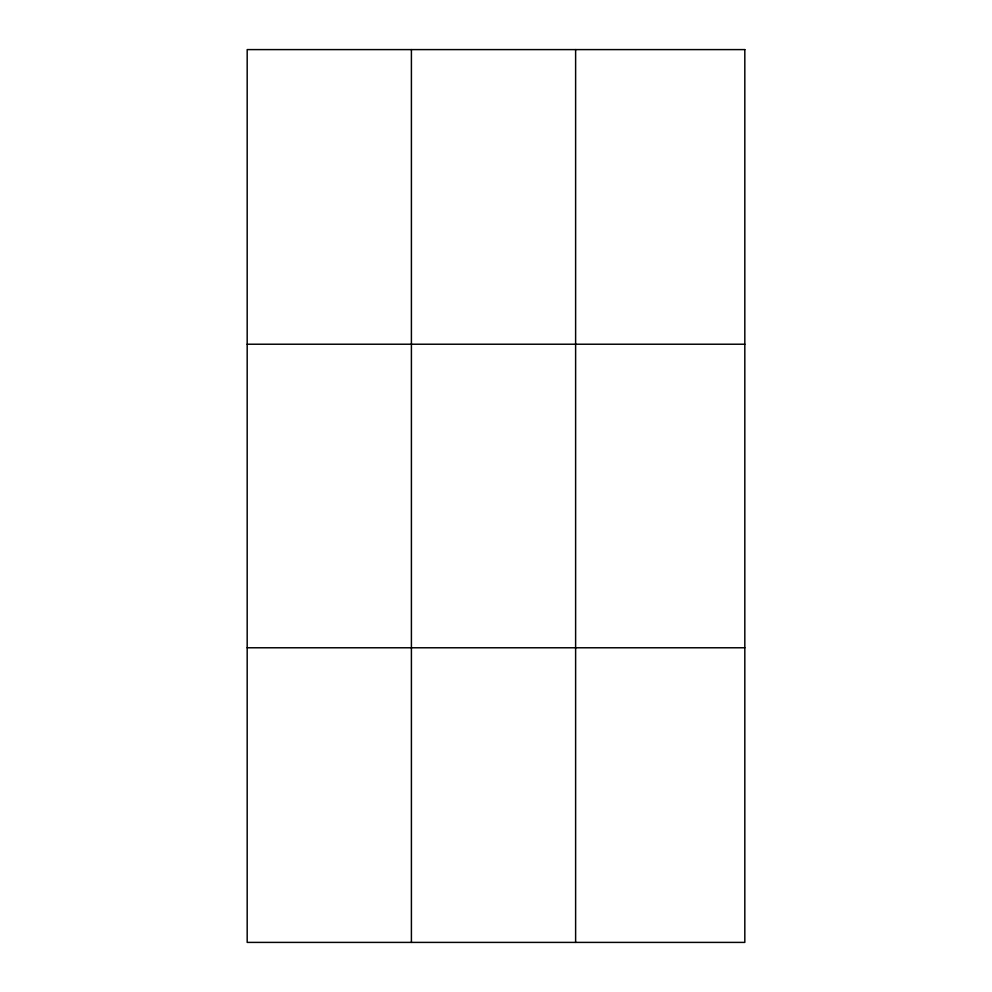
<?xml version="1.0" encoding="UTF-8"?>
<svg xmlns="http://www.w3.org/2000/svg" width="992" height="992" viewBox="0 0 992 992"><rect width="100%" height="100%" fill="white"/><g stroke="black" fill="none" stroke-linecap="round" stroke-linejoin="round"><path stroke-width="1.49" d="M411.407 942.4L411.407 49.6M575.62 942.4L575.62 49.6M247.182 344.224L744.818 344.224M247.182 647.776L744.818 647.776M744.818 49.6L744.818 942.4L247.182 942.4L247.182 49.6L744.818 49.6"/></g></svg>
